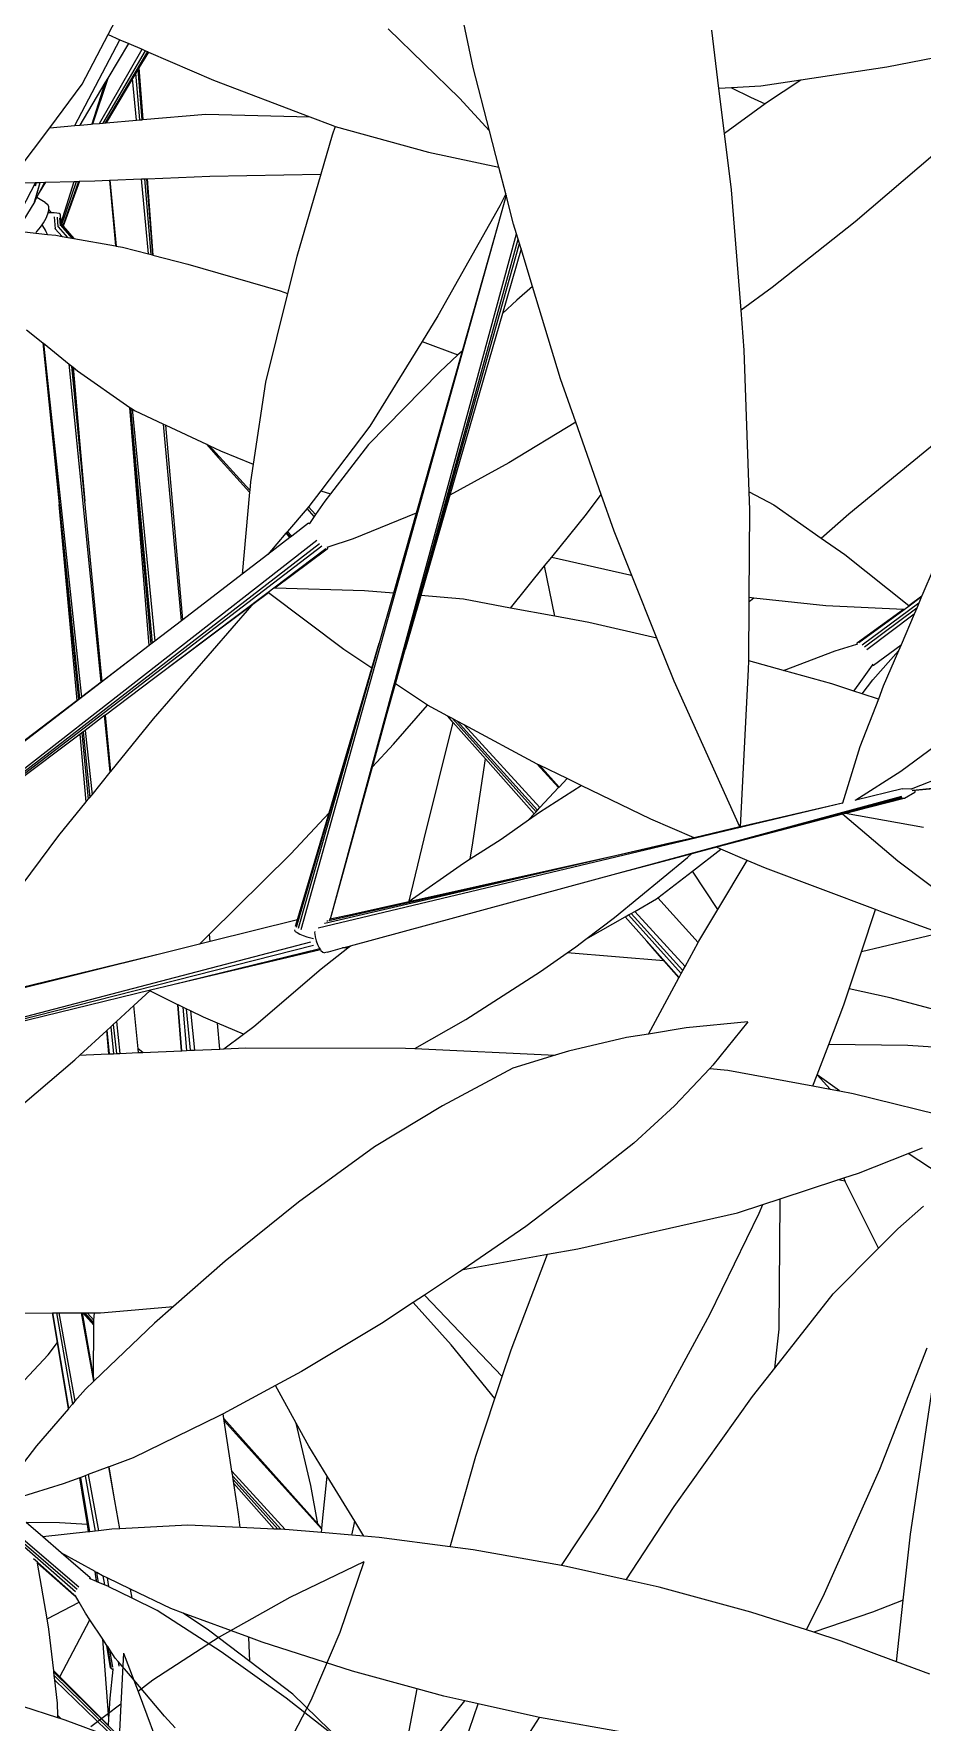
# Model space of a CAD drawing. Header units: millimetres. Extents: x 17 to 218440, y 21 to 53693.
# Drawn here: x 41643.2 to 41751.6, y 14025.4 to 14231.6 of the extents above; entities that cross this region are included whole.
import ezdxf

# ---------------------------------------------------------------- set-up
doc = ezdxf.new("R2010")
doc.units = ezdxf.units.MM
doc.header["$MEASUREMENT"] = 0
doc.layers.add('Edges', color=7, linetype='Continuous', lineweight=18)

# ---------------------------------------------------------------- blocks, each defined once
blk = doc.blocks.new('BAMBOOPLAN')
at = {"layer": 'Edges'}
for p, q in [((-0.8559, 13.1692), (-0.9579, 13.068)), ((-0.8559, 13.1692), (-0.8553, 13.0391)), ((-0.9579, 13.068), (-1.0515, 12.9628)), ((-0.8553, 13.0391), (-0.8646, 12.9102)), ((-1.0515, 12.9628), (-1.1363, 12.8538)), ((-0.8646, 12.9102), (-0.8837, 12.7826)), ((-1.2001, 12.8817), (-1.1753, 12.796)), ((-1.2001, 12.8817), (-1.1545, 12.8268)), ((-1.1363, 12.8538), (-1.1545, 12.8268)), ((-1.1545, 12.8268), (-1.0708, 12.7259)), ((-1.1753, 12.796), (-1.2122, 12.7413)), ((-1.1753, 12.796), (-1.1448, 12.6904)), ((5.181, -0.8727), (4.9931, -0.9815)), ((4.9931, -0.9815), (4.8585, -1.0522)), ((4.3112, -1.2177), (4.1932, -1.0213)), ((4.7283, -1.1126), (4.6832, -1.0204)), ((4.8585, -1.0522), (4.796, -1.085)), ((4.8585, -1.0522), (4.8137, -1.111)), ((4.796, -1.085), (4.7487, -1.1043)), ((4.7487, -1.1043), (4.7283, -1.1126)), ((4.763, -1.1836), (4.7283, -1.1126)), ((4.7487, -1.1043), (4.7855, -1.1091)), ((4.8134, -1.1115), (4.763, -1.1836)), ((4.7855, -1.1091), (4.8134, -1.1115)), ((4.8137, -1.111), (4.8134, -1.1115)), ((5.1217, -1.0965), (5.029, -1.2551)), ((4.1489, -1.2023), (4.306, -1.276)), ((4.8066, -1.2728), (4.763, -1.1836)), ((4.3742, -1.313), (4.3112, -1.2177)), ((3.6904, -1.3713), (3.7075, -1.2572)), ((5.029, -1.2551), (4.9295, -1.4104)), ((4.306, -1.276), (4.3742, -1.313)), ((4.8909, -1.4656), (4.8066, -1.2728)), ((4.4103, -1.3675), (4.3742, -1.313)), ((3.676, -1.4676), (3.6904, -1.3713)), ((3.6872, -1.5402), (3.7127, -1.373)), ((3.6904, -1.3713), (3.7127, -1.373)), ((3.7127, -1.373), (3.7298, -1.3742)), ((3.7153, -1.4432), (3.7298, -1.3742)), ((3.7266, -1.5226), (3.7549, -1.3761)), ((3.7298, -1.3742), (3.7549, -1.3761)), ((3.7328, -1.5199), (3.7611, -1.3766)), ((3.765, -1.3769), (3.736, -1.5185)), ((3.7549, -1.3761), (3.7611, -1.3766)), ((3.7669, -1.377), (3.7603, -1.4086)), ((3.7611, -1.3766), (3.765, -1.3769)), ((3.765, -1.3769), (3.7669, -1.377)), ((3.7669, -1.377), (3.89, -1.3863)), ((4.1173, -1.3933), (4.2857, -1.3826)), ((4.2857, -1.3826), (4.4103, -1.3675)), ((4.4368, -1.4077), (4.4103, -1.3675)), ((3.7595, -1.4122), (3.758, -1.4192)), ((3.7603, -1.4086), (3.7595, -1.4122)), ((3.7595, -1.4122), (3.7945, -1.4925)), ((3.7603, -1.4086), (3.7961, -1.4918)), ((3.89, -1.3863), (4.0702, -1.3922)), ((3.8972, -1.447), (4.0702, -1.3922)), ((4.0702, -1.3922), (4.1126, -1.3936)), ((4.1126, -1.3936), (4.1173, -1.3933)), ((4.1173, -1.3933), (4.1173, -1.4096)), ((4.1173, -1.4096), (4.1206, -1.4804)), ((4.4368, -1.4077), (4.4337, -1.4307)), ((4.4382, -1.4098), (4.4368, -1.4077)), ((4.4382, -1.4098), (4.4412, -1.4595)), ((4.4668, -1.453), (4.4382, -1.4098)), ((4.9295, -1.4104), (4.8909, -1.4656)), ((3.7133, -1.4527), (3.7153, -1.4432)), ((3.7163, -1.5272), (3.7153, -1.4432)), ((3.7558, -1.4297), (3.7373, -1.5179)), ((3.758, -1.4192), (3.7558, -1.4297)), ((3.7858, -1.4964), (3.7558, -1.4297)), ((3.7912, -1.494), (3.758, -1.4192)), ((4.4337, -1.4307), (4.3944, -1.6475)), ((3.6472, -1.558), (3.676, -1.4676)), ((3.6957, -1.5364), (3.7133, -1.4527)), ((3.7153, -1.5276), (3.7133, -1.4527)), ((3.7961, -1.4918), (3.8972, -1.447)), ((4.4412, -1.4595), (4.518, -2.7382)), ((4.4412, -1.4595), (4.4542, -1.6919)), ((4.4773, -1.4675), (4.4668, -1.453)), ((4.5604, -2.7033), (4.4773, -1.4675)), ((4.4831, -1.4755), (4.4773, -1.4675)), ((4.9188, -1.5296), (4.8909, -1.4656)), ((3.7373, -1.5179), (3.7858, -1.4964)), ((3.7858, -1.4964), (3.7912, -1.494)), ((3.7912, -1.494), (3.7945, -1.4925)), ((3.7945, -1.4925), (3.7961, -1.4918)), ((3.939, -1.5468), (4.1206, -1.4804)), ((4.1206, -1.4804), (4.1277, -1.6298)), ((4.537, -2.3317), (4.4831, -1.4755)), ((4.4877, -1.4819), (4.4831, -1.4755)), ((4.5303, -2.2164), (4.4877, -1.4819)), ((4.4934, -1.4898), (4.4877, -1.4819)), ((4.4934, -1.4898), (4.4994, -1.6069)), ((4.5338, -1.5454), (4.4934, -1.4898)), ((3.6957, -1.5364), (3.7137, -1.5284)), ((3.7137, -1.5284), (3.7153, -1.5276)), ((3.7153, -1.5276), (3.7163, -1.5272)), ((3.7163, -1.5272), (3.7266, -1.5226)), ((3.7266, -1.5226), (3.7328, -1.5199)), ((3.7328, -1.5199), (3.736, -1.5185)), ((3.736, -1.5185), (3.7373, -1.5179)), ((5.0078, -1.7603), (4.9188, -1.5296)), ((3.6185, -1.648), (3.6472, -1.558)), ((3.6472, -1.558), (3.6872, -1.5402)), ((3.6872, -1.5402), (3.6957, -1.5364)), ((3.8369, -1.5868), (3.939, -1.5468)), ((4.5338, -1.5454), (4.5156, -1.5764)), ((4.6323, -1.6815), (4.5338, -1.5454)), ((5.1844, -1.7402), (5.3029, -1.5473)), ((3.7764, -1.6104), (3.8279, -1.5903)), ((3.8279, -1.5903), (3.8331, -1.5882)), ((3.8817, -1.7101), (3.8279, -1.5903)), ((3.8331, -1.5882), (3.8357, -1.5872)), ((3.887, -1.7096), (3.8331, -1.5882)), ((3.8357, -1.5872), (3.8369, -1.5868)), ((3.8357, -1.5872), (3.889, -1.7095)), ((3.8369, -1.5868), (3.8896, -1.7094)), ((4.5156, -1.5764), (4.4994, -1.6069)), ((3.7268, -1.6295), (3.7517, -1.6201)), ((3.7517, -1.6201), (3.7755, -1.6108)), ((3.7755, -1.6108), (3.7764, -1.6104)), ((3.7755, -1.6108), (3.8229, -1.7157)), ((3.7764, -1.6104), (3.8245, -1.7155)), ((4.4994, -1.6069), (4.5161, -1.9367)), ((5.3672, -1.6171), (5.3518, -1.8338)), ((3.6718, -1.6503), (3.7181, -1.6328)), ((3.7181, -1.6328), (3.7219, -1.6313)), ((3.7201, -1.7087), (3.7181, -1.6328)), ((3.7219, -1.6313), (3.7253, -1.6301)), ((3.7223, -1.7109), (3.7219, -1.6313)), ((3.7253, -1.6301), (3.7249, -1.7124)), ((3.7253, -1.6301), (3.7268, -1.6295)), ((3.7268, -1.6295), (3.7258, -1.7129)), ((4.1277, -1.6298), (4.1335, -1.6963)), ((4.3944, -1.6475), (4.3828, -1.6989)), ((3.6548, -1.6566), (3.5947, -2.0664)), ((3.634, -1.6645), (3.6548, -1.6566)), ((3.6548, -1.6566), (3.6565, -1.656)), ((3.6565, -1.656), (3.6628, -1.6537)), ((3.6566, -1.6619), (3.6565, -1.656)), ((3.6628, -1.6537), (3.6629, -1.6536)), ((3.6646, -1.6911), (3.6628, -1.6537)), ((3.6629, -1.6536), (3.6703, -1.6508)), ((3.6646, -1.6881), (3.6629, -1.6536)), ((3.6658, -1.6805), (3.6668, -1.6741)), ((3.6668, -1.6741), (3.6718, -1.6503)), ((3.6668, -1.6741), (3.6703, -1.6508)), ((3.6703, -1.6508), (3.6718, -1.6503)), ((3.6545, -1.736), (3.6646, -1.6911)), ((3.6646, -1.6881), (3.6658, -1.6805)), ((3.6646, -1.6881), (3.6646, -1.6911)), ((3.6789, -1.6835), (3.6658, -1.6805)), ((3.6822, -1.6843), (3.6789, -1.6835)), ((3.6822, -1.6843), (3.6881, -1.6859)), ((3.6907, -1.689), (3.6881, -1.6859)), ((3.6922, -1.6936), (3.6907, -1.689)), ((3.6987, -1.6972), (3.6922, -1.6936)), ((3.6924, -1.6942), (3.6922, -1.6936)), ((3.6929, -1.6993), (3.6924, -1.6942)), ((3.6927, -1.7094), (3.6931, -1.7012)), ((3.6954, -1.6984), (3.6929, -1.6993)), ((3.6931, -1.7012), (3.6929, -1.6993)), ((3.6943, -1.6977), (3.6954, -1.6984)), ((3.697, -1.6978), (3.6954, -1.6984)), ((3.6985, -1.6973), (3.697, -1.6978)), ((3.6971, -1.6965), (3.6985, -1.6973)), ((3.6987, -1.6972), (3.6985, -1.6973)), ((3.7028, -1.6959), (3.6987, -1.6972)), ((3.7078, -1.6947), (3.7028, -1.6959)), ((3.7145, -1.7213), (3.7058, -1.7025)), ((3.7116, -1.6944), (3.7078, -1.6947)), ((3.7177, -1.7164), (3.7108, -1.7013)), ((3.7139, -1.6948), (3.7116, -1.6944)), ((3.7145, -1.6961), (3.7139, -1.6948)), ((3.7175, -1.7027), (3.7145, -1.6961)), ((3.7146, -1.701), (3.7203, -1.7137)), ((3.7169, -1.7015), (3.7206, -1.71)), ((3.7175, -1.7027), (3.7201, -1.7087)), ((3.7201, -1.7087), (3.7206, -1.71)), ((3.8896, -1.7094), (3.9527, -1.7043)), ((3.9527, -1.7043), (4.12, -1.6962)), ((4.12, -1.6962), (4.1335, -1.6963)), ((4.1335, -1.6963), (4.1476, -1.855)), ((4.3828, -1.6989), (4.3448, -1.8681)), ((4.3828, -1.6989), (4.4496, -1.7005)), ((4.4496, -1.7005), (4.4293, -1.7388)), ((4.4542, -1.6919), (4.4496, -1.7005)), ((4.4542, -1.6919), (4.4707, -1.9856)), ((4.6822, -1.7444), (4.6323, -1.6815)), ((3.6503, -1.7476), (3.7043, -1.7352)), ((3.6844, -1.7385), (3.6857, -1.7359)), ((3.6857, -1.7359), (3.6889, -1.7274)), ((3.6889, -1.7274), (3.6902, -1.7224)), ((3.6902, -1.7224), (3.6912, -1.7183)), ((3.6917, -1.7236), (3.6902, -1.7224)), ((3.6912, -1.7183), (3.6927, -1.7094)), ((3.6985, -1.7296), (3.6917, -1.7236)), ((3.7007, -1.7317), (3.6985, -1.7296)), ((3.7043, -1.7352), (3.7007, -1.7317)), ((3.7043, -1.7352), (3.7184, -1.732)), ((3.7138, -1.7216), (3.7134, -1.7214)), ((3.7294, -1.7303), (3.7138, -1.7216)), ((3.7146, -1.7214), (3.7145, -1.7213)), ((3.7181, -1.7165), (3.7177, -1.7163)), ((3.7179, -1.7168), (3.7177, -1.7164)), ((3.7398, -1.7286), (3.7181, -1.7165)), ((3.7184, -1.732), (3.7294, -1.7303)), ((3.7203, -1.7125), (3.7205, -1.7126)), ((3.7203, -1.7137), (3.7204, -1.714)), ((3.7205, -1.7126), (3.7467, -1.7276)), ((3.7207, -1.71), (3.7206, -1.71)), ((3.7208, -1.7104), (3.7207, -1.71)), ((3.7207, -1.71), (3.7223, -1.7109)), ((3.7208, -1.7104), (3.7214, -1.7117)), ((3.7223, -1.7109), (3.7236, -1.7117)), ((3.7236, -1.7117), (3.7249, -1.7124)), ((3.7249, -1.7124), (3.7258, -1.7129)), ((3.7258, -1.7129), (3.7503, -1.727)), ((3.7294, -1.7303), (3.7398, -1.7286)), ((3.7398, -1.7286), (3.7467, -1.7276)), ((3.7467, -1.7276), (3.7503, -1.727)), ((3.7503, -1.727), (3.8229, -1.7157)), ((3.8229, -1.7157), (3.8245, -1.7155)), ((3.8245, -1.7155), (3.8352, -1.7138)), ((3.8352, -1.7138), (3.8817, -1.7101)), ((3.8817, -1.7101), (3.887, -1.7096)), ((3.887, -1.7096), (3.889, -1.7095)), ((3.889, -1.7095), (3.8896, -1.7094)), ((4.4293, -1.7388), (4.3533, -1.899)), ((4.6822, -1.7444), (4.595, -1.8498)), ((4.7652, -1.8492), (4.6822, -1.7444)), ((5.0078, -1.7603), (5.0559, -1.7683)), ((5.0193, -1.7901), (5.0078, -1.7603)), ((5.1528, -1.796), (5.1844, -1.7402)), ((5.0678, -1.9345), (5.0193, -1.7901)), ((5.0559, -1.7683), (5.1528, -1.796)), ((5.1528, -1.796), (5.2009, -1.8098)), ((5.2009, -1.8098), (5.3356, -1.857)), ((4.1476, -1.855), (4.1742, -1.9973)), ((4.595, -1.8498), (4.5161, -1.9367)), ((4.7521, -1.8902), (4.7652, -1.8492)), ((4.8074, -1.9025), (4.7652, -1.8492)), ((5.3508, -1.8477), (5.2815, -1.949)), ((5.3356, -1.857), (5.3518, -1.8338)), ((5.3365, -1.8573), (5.3517, -1.8354)), ((5.3508, -1.8477), (5.3502, -1.8573)), ((5.3517, -1.8354), (5.3508, -1.8477)), ((5.3518, -1.8338), (5.3517, -1.8354)), ((4.3448, -1.8681), (4.3007, -2.0026)), ((5.1989, -1.9044), (5.3288, -1.8666)), ((5.2721, -1.9474), (5.3288, -1.8666)), ((5.2741, -1.947), (5.3303, -1.8662)), ((5.3502, -1.8573), (5.2864, -1.9514)), ((5.3493, -1.8685), (5.2916, -1.9545)), ((5.3288, -1.8666), (5.3303, -1.8662)), ((5.3303, -1.8662), (5.3365, -1.8573)), ((5.3356, -1.857), (5.3365, -1.8573)), ((5.3493, -1.8685), (5.3452, -1.9264)), ((5.3502, -1.8573), (5.3493, -1.8685)), ((3.724, -1.9045), (3.7583, -1.9168)), ((4.3533, -1.899), (4.3184, -2.0022)), ((4.7193, -1.9808), (4.7521, -1.8902)), ((4.8616, -1.9652), (4.8074, -1.9025)), ((5.0756, -1.9327), (5.1989, -1.9044)), ((3.7583, -1.9168), (3.8311, -2.0732)), ((3.7583, -1.9168), (3.7595, -1.9172)), ((3.7595, -1.9172), (4.0238, -2.4792)), ((3.7595, -1.9172), (3.814, -1.9368)), ((4.0478, -2.4431), (3.814, -1.9368)), ((3.814, -1.9368), (3.8192, -1.9387)), ((3.9176, -2.1541), (3.8192, -1.9387)), ((3.8192, -1.9387), (3.8214, -1.9395)), ((3.8214, -1.9395), (3.8743, -2.0575)), ((3.8214, -1.9395), (3.8223, -1.9398)), ((3.8223, -1.9398), (3.8743, -2.0575)), ((3.8223, -1.9398), (3.8314, -1.9431)), ((3.8314, -1.9431), (3.9388, -1.9736)), ((4.5161, -1.9367), (4.5254, -2.1187)), ((5.0678, -1.9345), (5.0756, -1.9327)), ((5.0703, -1.9421), (5.0678, -1.9345)), ((5.0703, -1.9421), (5.0718, -1.9394)), ((5.1031, -2.0397), (5.0703, -1.9421)), ((5.0718, -1.9394), (5.0756, -1.9327)), ((5.3114, -1.9759), (5.3452, -1.9264)), ((5.3188, -2.0003), (5.3443, -1.938)), ((5.3443, -1.938), (5.3395, -2.005)), ((5.3452, -1.9264), (5.3443, -1.938)), ((3.9388, -1.9736), (4.108, -2.3524)), ((4.106, -2.3554), (3.9388, -1.9736)), ((3.9388, -1.9736), (3.9397, -1.9739)), ((3.9388, -1.9736), (3.9388, -1.9736)), ((3.9397, -1.9739), (4.1098, -2.3497)), ((3.9397, -1.9739), (3.9432, -1.9748)), ((4.7193, -1.9808), (4.8582, -1.9656)), ((4.8582, -1.9656), (4.8616, -1.9652)), ((4.9387, -2.0544), (4.8616, -1.9652)), ((5.2398, -1.9741), (5.2718, -1.9505)), ((5.2721, -1.9474), (5.2714, -1.9488)), ((5.2714, -1.9488), (5.2718, -1.9505)), ((5.2718, -1.9505), (5.2735, -1.9493)), ((3.9432, -1.9748), (4.1127, -2.3452)), ((3.9432, -1.9748), (3.9482, -1.9763)), ((3.9482, -1.9763), (4.0039, -1.9823)), ((4.145, -2.2963), (4.0039, -1.9823)), ((4.0039, -1.9823), (4.0083, -1.9827)), ((4.1466, -2.294), (4.0083, -1.9827)), ((4.0083, -1.9827), (4.0857, -1.9911)), ((4.0857, -1.9911), (4.113, -2.0061)), ((4.0857, -1.9911), (4.0909, -1.9916)), ((4.0909, -1.9916), (4.1834, -2.0419)), ((4.0909, -1.9916), (4.1125, -1.9939)), ((4.1125, -1.9939), (4.1742, -1.9973)), ((4.1742, -1.9973), (4.1799, -2.0281)), ((4.3007, -2.0026), (4.2899, -2.0354)), ((4.3007, -2.0026), (4.3184, -2.0022)), ((4.3184, -2.0022), (4.3133, -2.0175)), ((4.4707, -1.9856), (4.3816, -2.0632)), ((4.4707, -1.9856), (4.4788, -2.1304)), ((4.6806, -2.0881), (4.7127, -1.9992)), ((4.7127, -1.9992), (4.7193, -1.9808)), ((4.7583, -2.0764), (4.7127, -1.9992)), ((5.1663, -2.0358), (5.2398, -1.9741)), ((5.2987, -2.0149), (5.3096, -1.9763)), ((5.3088, -2.0295), (5.3188, -2.0003)), ((5.3096, -1.9763), (5.3101, -1.9746)), ((5.3096, -1.9763), (5.3114, -1.9759)), ((4.113, -2.0061), (4.1843, -2.0457)), ((4.113, -2.0061), (4.1842, -2.0452)), ((4.1799, -2.0281), (4.1834, -2.0419)), ((4.3133, -2.0175), (4.3059, -2.0449)), ((5.2533, -2.0304), (5.1663, -2.0358)), ((5.2936, -2.0297), (5.2533, -2.0304)), ((5.2936, -2.0297), (5.2987, -2.0149)), ((5.3088, -2.0295), (5.2936, -2.0297)), ((5.3387, -2.029), (5.3088, -2.0295)), ((5.3387, -2.029), (5.3355, -2.1185)), ((5.3395, -2.005), (5.3387, -2.029)), ((3.8743, -2.0575), (3.9176, -2.1541)), ((4.1834, -2.0419), (4.1842, -2.0452)), ((4.1842, -2.0452), (4.1843, -2.0457)), ((4.1843, -2.0457), (4.2186, -2.1847)), ((4.2882, -2.0395), (4.269, -2.0885)), ((4.2897, -2.0359), (4.2882, -2.0395)), ((4.3048, -2.0487), (4.2882, -2.0395)), ((4.2899, -2.0354), (4.2897, -2.0359)), ((4.3059, -2.0449), (4.2897, -2.0359)), ((4.3048, -2.0487), (4.301, -2.0629)), ((4.3059, -2.0449), (4.3048, -2.0487)), ((4.9387, -2.0544), (4.818, -2.0674)), ((4.9916, -2.1155), (4.9387, -2.0544)), ((5.1663, -2.0358), (5.1031, -2.0397)), ((5.1079, -2.0538), (5.1031, -2.0397)), ((5.1839, -2.3183), (5.1079, -2.0538)), ((5.4857, -2.0353), (5.417, -2.1354)), ((3.7039, -3.039), (4.3226, -2.0866)), ((3.7045, -3.042), (4.3287, -2.0901)), ((3.8311, -2.0732), (4.0215, -2.4826)), ((3.8311, -2.0732), (3.8774, -2.174)), ((4.2679, -2.0912), (4.2676, -2.092)), ((4.269, -2.0885), (4.2679, -2.0912)), ((4.2679, -2.0912), (4.277, -2.0962)), ((4.269, -2.0885), (4.2786, -2.0938)), ((4.2988, -2.0633), (4.2786, -2.0938)), ((4.2988, -2.0633), (4.301, -2.0629)), ((4.301, -2.0629), (4.3006, -2.0645)), ((4.3446, -2.0917), (4.343, -2.0929)), ((4.3816, -2.0632), (4.3446, -2.0917)), ((4.3451, -2.0936), (4.3446, -2.0917)), ((4.6806, -2.0881), (4.5978, -2.1005)), ((4.7583, -2.0764), (4.6806, -2.0881)), ((4.818, -2.0674), (4.7583, -2.0764)), ((3.7057, -3.0412), (4.3342, -2.0929)), ((4.2675, -2.0922), (4.2496, -2.1378)), ((4.2764, -2.0972), (4.2496, -2.1378)), ((4.2676, -2.092), (4.2675, -2.0922)), ((4.2764, -2.0972), (4.2675, -2.0922)), ((4.2676, -2.092), (4.2765, -2.097)), ((4.2765, -2.097), (4.2764, -2.0972)), ((4.277, -2.0962), (4.2765, -2.097)), ((4.2786, -2.0938), (4.277, -2.0962)), ((4.3424, -2.0954), (4.2788, -2.1899)), ((4.3445, -2.0951), (4.2804, -2.1894)), ((4.3445, -2.0951), (4.3451, -2.0936)), ((4.5978, -2.1005), (4.5254, -2.1187)), ((4.5254, -2.1187), (4.5303, -2.2164)), ((5.1832, -2.3187), (4.9916, -2.1155)), ((5.3355, -2.1185), (5.3386, -2.2211)), ((5.4925, -2.1173), (5.4463, -2.157)), ((5.5705, -2.1029), (5.4474, -2.1603)), ((4.2496, -2.1378), (4.2186, -2.1847)), ((4.4296, -2.1428), (4.2804, -2.1894)), ((4.4788, -2.1304), (4.4296, -2.1428)), ((4.4788, -2.1304), (4.4838, -2.2205)), ((5.417, -2.1354), (5.359, -2.2083)), ((5.5039, -2.1352), (5.4512, -2.1588)), ((4.0184, -2.4872), (3.8774, -2.174)), ((3.8774, -2.174), (4.0201, -2.4847)), ((4.0489, -2.4415), (3.9176, -2.1541)), ((5.0068, -2.4655), (5.4325, -2.1758)), ((5.0841, -2.4133), (5.434, -2.1771)), ((5.4292, -2.1637), (5.359, -2.2083)), ((5.4377, -2.1782), (5.3631, -2.2273)), ((5.4367, -2.1783), (5.3631, -2.2273)), ((5.4292, -2.1637), (5.4463, -2.157)), ((5.4303, -2.1635), (5.4302, -2.1636)), ((5.4377, -2.1782), (5.4385, -2.1776)), ((5.4385, -2.1776), (5.4518, -2.1615)), ((5.4441, -2.1588), (5.4434, -2.1595)), ((5.4463, -2.157), (5.445, -2.1581)), ((5.4512, -2.1588), (5.4466, -2.1609)), ((5.4514, -2.1593), (5.4512, -2.1588)), ((5.4517, -2.16), (5.4514, -2.1593)), ((5.4519, -2.1606), (5.4517, -2.16)), ((5.4518, -2.1615), (5.4519, -2.1611)), ((5.4519, -2.1611), (5.4519, -2.1606)), ((4.2718, -2.2003), (4.1322, -2.4077)), ((4.2186, -2.1847), (4.1466, -2.294)), ((4.2728, -2.2006), (4.2535, -2.2291)), ((4.2788, -2.1899), (4.2718, -2.2003)), ((4.2728, -2.2006), (4.2718, -2.2003)), ((4.429, -2.2513), (4.2728, -2.2006)), ((4.2804, -2.1894), (4.2788, -2.1899)), ((5.359, -2.2083), (5.3579, -2.2097)), ((4.2535, -2.2291), (4.1322, -2.4077)), ((4.1546, -2.4739), (4.2527, -2.231)), ((4.2527, -2.231), (4.2535, -2.2291)), ((4.4838, -2.2205), (4.5128, -2.7374)), ((4.4861, -2.2663), (4.4838, -2.2205)), ((4.534, -2.2788), (4.5303, -2.2164)), ((5.3386, -2.2211), (5.1839, -2.3183)), ((5.3386, -2.2213), (5.1842, -2.3194)), ((5.3386, -2.2211), (5.3386, -2.2213)), ((5.3386, -2.2213), (5.3386, -2.2221)), ((5.3498, -2.2362), (5.3473, -2.2379)), ((5.4863, -2.2151), (5.3498, -2.2362)), ((5.3631, -2.2273), (5.3498, -2.2362)), ((4.4861, -2.2663), (4.429, -2.2513)), ((4.4892, -2.3305), (4.4861, -2.2663)), ((5.345, -2.2394), (5.1559, -2.3654)), ((5.345, -2.2394), (5.3448, -2.2393)), ((5.4629, -2.2852), (5.345, -2.2394)), ((4.145, -2.2963), (4.1127, -2.3452)), ((4.1466, -2.294), (4.145, -2.2963)), ((4.5968, -2.2953), (4.534, -2.2788)), ((4.537, -2.3317), (4.534, -2.2788)), ((4.565, -2.3795), (4.5988, -2.2956)), ((4.5988, -2.2956), (4.5968, -2.2953)), ((4.6384, -2.302), (4.5988, -2.2956)), ((5.5861, -2.3253), (5.4629, -2.2852)), ((5.184, -2.3196), (4.5454, -2.7255)), ((4.6512, -2.3092), (4.6384, -2.302)), ((4.6479, -2.3035), (4.6384, -2.302)), ((4.6479, -2.3035), (4.8385, -2.4095)), ((4.6568, -2.3049), (4.6479, -2.3035)), ((4.6517, -2.316), (4.6512, -2.3092)), ((4.7253, -2.3511), (4.6512, -2.3092)), ((4.6692, -2.5181), (4.6517, -2.316)), ((4.6568, -2.3049), (4.8401, -2.4058)), ((4.6708, -2.3072), (4.6568, -2.3049)), ((4.6708, -2.3072), (4.8424, -2.4006)), ((4.8134, -2.3302), (4.6708, -2.3072)), ((5.1832, -2.3187), (5.1138, -2.3624)), ((5.184, -2.3196), (5.1832, -2.3187)), ((5.1842, -2.3194), (5.1839, -2.3183)), ((5.1844, -2.32), (5.184, -2.3196)), ((5.1844, -2.32), (5.1842, -2.3194)), ((4.106, -2.3554), (4.0884, -2.3821)), ((4.108, -2.3524), (4.106, -2.3554)), ((4.1098, -2.3497), (4.108, -2.3524)), ((4.1127, -2.3452), (4.1098, -2.3497)), ((4.509, -2.7363), (4.4892, -2.3305)), ((4.4979, -2.5294), (4.4892, -2.3305)), ((4.5431, -2.4283), (4.537, -2.3317)), ((4.7532, -2.5045), (4.7253, -2.3511)), ((4.8365, -2.414), (4.7253, -2.3511)), ((4.8619, -2.357), (4.8134, -2.3302)), ((4.8166, -2.3307), (4.8134, -2.3302)), ((4.8175, -2.3308), (4.8166, -2.3307)), ((4.8624, -2.3559), (4.8175, -2.3308)), ((4.8708, -2.3372), (4.8175, -2.3308)), ((4.8442, -2.4084), (4.8979, -2.3404)), ((4.8619, -2.357), (4.8624, -2.3559)), ((4.8624, -2.3559), (4.8708, -2.3372)), ((4.8979, -2.3404), (4.8708, -2.3372)), ((5.0322, -2.3564), (4.8979, -2.3404)), ((5.1138, -2.3624), (5.0322, -2.3564)), ((4.0884, -2.3821), (3.6912, -2.984)), ((4.0884, -2.3821), (4.0489, -2.4415)), ((4.5431, -2.4283), (4.565, -2.3795)), ((5.0768, -2.3856), (4.5536, -2.7142)), ((4.8424, -2.4006), (4.8619, -2.357)), ((5.0058, -2.4296), (5.0768, -2.3856)), ((5.1138, -2.3624), (5.0768, -2.3856)), ((5.1559, -2.3654), (5.119, -2.3901)), ((5.1302, -2.4184), (5.1645, -2.3661)), ((5.1645, -2.3661), (5.1559, -2.3654)), ((5.2145, -2.3697), (5.1645, -2.3661)), ((5.1938, -2.4671), (5.2145, -2.3697)), ((5.249, -2.3723), (5.2145, -2.3697)), ((5.4536, -2.378), (5.249, -2.3723)), ((5.4663, -2.3783), (5.4536, -2.378)), ((5.4546, -2.4556), (5.4536, -2.378)), ((5.5739, -2.3797), (5.4546, -2.4556)), ((5.5739, -2.3797), (5.4663, -2.3783)), ((4.1322, -2.4077), (4.0734, -2.4951)), ((4.8305, -2.4273), (4.8442, -2.4084)), ((4.8305, -2.4273), (4.8365, -2.414)), ((4.8365, -2.414), (4.8385, -2.4095)), ((4.8385, -2.4095), (4.8401, -2.4058)), ((4.8401, -2.4058), (4.8424, -2.4006)), ((5.0068, -2.4655), (5.0841, -2.4133)), ((5.0279, -2.5395), (5.114, -2.3991)), ((5.119, -2.3901), (5.0841, -2.4133)), ((5.114, -2.3991), (5.119, -2.3901)), ((4.0478, -2.4431), (4.0238, -2.4792)), ((4.0489, -2.4415), (4.0478, -2.4431)), ((4.5604, -2.7033), (4.5431, -2.4283)), ((4.5586, -2.7068), (5.0058, -2.4296)), ((4.68, -2.6299), (5.0058, -2.4296)), ((4.7962, -2.4745), (4.8305, -2.4273)), ((5.0885, -2.4822), (5.1302, -2.4184)), ((5.1938, -2.4671), (5.1302, -2.4184)), ((4.1144, -2.585), (4.1546, -2.4739)), ((4.6091, -2.7362), (5.0068, -2.4655)), ((4.7566, -2.5248), (4.7962, -2.4745)), ((5.1805, -2.5302), (5.1938, -2.4671)), ((5.4555, -2.5236), (5.4546, -2.4556)), ((4.0184, -2.4872), (3.9137, -2.6445)), ((4.0201, -2.4847), (4.0184, -2.4872)), ((4.0215, -2.4826), (4.0201, -2.4847)), ((4.0238, -2.4792), (4.0215, -2.4826)), ((4.0724, -2.4965), (4.0486, -2.5319)), ((4.0734, -2.4951), (4.0724, -2.4965)), ((4.1139, -2.5864), (4.0724, -2.4965)), ((4.1144, -2.585), (4.0734, -2.4951)), ((5.0579, -2.5178), (5.0868, -2.4847)), ((5.0868, -2.4847), (5.0884, -2.4824)), ((5.0884, -2.4824), (5.0885, -2.4822)), ((5.123, -2.5015), (5.0884, -2.4824)), ((5.123, -2.5015), (5.0885, -2.4822)), ((5.18, -2.5331), (5.123, -2.5015)), ((5.7061, -2.5027), (5.5282, -2.5148)), ((4.0486, -2.5319), (4.0461, -2.5355)), ((4.0486, -2.5319), (4.0967, -2.6341)), ((4.4582, -2.6183), (4.4979, -2.5294)), ((4.5059, -2.7112), (4.4979, -2.5294)), ((4.6803, -2.6295), (4.6692, -2.5181)), ((4.7483, -2.5353), (4.7566, -2.5248)), ((4.7566, -2.5248), (4.7532, -2.5045)), ((4.9964, -2.5881), (5.0453, -2.5322)), ((5.0453, -2.5322), (5.0498, -2.527)), ((5.0947, -2.5601), (5.0453, -2.5322)), ((5.0498, -2.527), (5.0534, -2.523)), ((5.0498, -2.527), (5.1699, -2.5938)), ((5.0534, -2.523), (5.0579, -2.5178)), ((5.0534, -2.523), (5.1709, -2.5876)), ((5.0579, -2.5178), (5.1722, -2.58)), ((5.1722, -2.58), (5.18, -2.5331)), ((5.18, -2.5331), (5.1805, -2.5302)), ((5.5282, -2.5148), (5.4555, -2.5236)), ((5.4559, -2.5531), (5.4555, -2.5236)), ((4.0426, -2.5408), (3.9626, -2.6597)), ((4.0445, -2.538), (4.0426, -2.5408)), ((4.0913, -2.6489), (4.0426, -2.5408)), ((4.0461, -2.5355), (4.0445, -2.538)), ((4.0445, -2.538), (4.0931, -2.6439)), ((4.0461, -2.5355), (4.0946, -2.6398)), ((4.6803, -2.6295), (4.7483, -2.5353)), ((4.9931, -2.5914), (5.0279, -2.5395)), ((5.1339, -2.5825), (5.0947, -2.5601)), ((5.1686, -2.6019), (5.0947, -2.5601)), ((5.4536, -2.6267), (5.4559, -2.5531)), ((5.7585, -2.5365), (5.5846, -2.5833)), ((4.0967, -2.6341), (4.1139, -2.5864)), ((4.1139, -2.5864), (4.1144, -2.585)), ((5.1339, -2.5825), (4.97, -2.6247)), ((4.981, -2.6096), (4.9931, -2.5914)), ((4.9931, -2.5914), (4.9964, -2.5881)), ((5.1685, -2.6022), (5.1339, -2.5825)), ((5.1699, -2.5938), (5.1709, -2.5876)), ((5.1709, -2.5876), (5.1722, -2.58)), ((5.5846, -2.5833), (5.4536, -2.6267)), ((4.37, -2.7971), (4.4582, -2.6183)), ((4.97, -2.6247), (4.981, -2.6096)), ((5.1502, -2.7124), (5.1685, -2.6022)), ((5.1685, -2.6022), (5.1686, -2.6019)), ((5.1686, -2.6019), (5.1699, -2.5938)), ((4.0655, -2.7203), (4.0913, -2.6489)), ((4.0913, -2.6489), (4.0931, -2.6439)), ((4.0931, -2.6439), (4.0946, -2.6398)), ((4.0946, -2.6398), (4.0967, -2.6341)), ((4.5937, -2.6829), (4.68, -2.6299)), ((4.68, -2.6299), (4.6803, -2.6295)), ((4.9368, -2.6707), (4.97, -2.6247)), ((5.307, -2.6355), (5.2091, -2.6806)), ((5.307, -2.6355), (5.274, -2.7273)), ((5.4518, -2.6834), (5.4536, -2.6267)), ((4.841, -2.7922), (4.9368, -2.6707)), ((5.2091, -2.6806), (5.1502, -2.7124)), ((5.5218, -2.6938), (5.7315, -2.6748)), ((4.5554, -2.7087), (4.5555, -2.7087)), ((4.5555, -2.7087), (4.557, -2.7078)), ((4.5587, -2.7045), (4.559, -2.7042)), ((4.559, -2.7034), (4.5602, -2.7035)), ((4.5594, -2.7035), (4.56, -2.7035)), ((4.5595, -2.704), (4.5601, -2.7035)), ((4.56, -2.7035), (4.5601, -2.7035)), ((4.5601, -2.7035), (4.5603, -2.7035)), ((4.5602, -2.7035), (4.5603, -2.7035)), ((4.5603, -2.7035), (4.5937, -2.6829)), ((4.5604, -2.7033), (4.5937, -2.6829)), ((4.5604, -2.7033), (4.5604, -2.7033)), ((5.3018, -2.7265), (5.4511, -2.7043)), ((5.4511, -2.7043), (5.4518, -2.6835)), ((5.4511, -2.7043), (5.4813, -2.6998)), ((5.4976, -2.6974), (5.4518, -2.6834)), ((5.4518, -2.6835), (5.4518, -2.6834)), ((5.4813, -2.6998), (5.4518, -2.6835)), ((5.4813, -2.6998), (5.4976, -2.6974)), ((5.4976, -2.6974), (5.5218, -2.6938)), ((4.0241, -2.8496), (4.0655, -2.7203)), ((4.5064, -2.7236), (4.3753, -2.8089)), ((4.5064, -2.7236), (4.5059, -2.7112)), ((4.507, -2.735), (4.5059, -2.7112)), ((4.5068, -2.7335), (4.5064, -2.7236)), ((4.5068, -2.7335), (4.5069, -2.7359)), ((4.5416, -2.7329), (4.5423, -2.735)), ((4.5423, -2.735), (4.5435, -2.7371)), ((4.5435, -2.7371), (4.5456, -2.7413)), ((4.5536, -2.7142), (4.5532, -2.7144)), ((4.597, -2.7444), (4.6091, -2.7362)), ((4.6058, -2.7413), (4.6091, -2.7362)), ((5.1162, -2.7307), (5.0284, -2.7858)), ((5.1502, -2.7124), (5.1162, -2.7307)), ((5.2709, -2.7342), (5.2344, -2.8158)), ((5.2709, -2.7342), (5.3018, -2.7265)), ((5.274, -2.7273), (5.2709, -2.7342)), ((3.7474, -3.2823), (4.541, -2.7524)), ((3.8223, -3.2332), (4.5473, -2.7563)), ((4.5601, -2.7588), (4.3383, -2.9014)), ((4.5615, -2.7599), (4.3383, -2.9014)), ((4.5073, -2.7416), (4.5074, -2.7425)), ((4.5074, -2.7425), (4.5094, -2.7439)), ((4.5094, -2.7439), (4.5132, -2.7449)), ((4.5132, -2.7449), (4.5185, -2.7457)), ((4.5185, -2.7457), (4.5248, -2.7461)), ((4.5248, -2.7461), (4.5319, -2.7461)), ((4.5319, -2.7461), (4.5392, -2.7457)), ((4.5392, -2.7457), (4.5438, -2.7452)), ((4.5456, -2.7413), (4.5495, -2.7474)), ((4.5495, -2.7474), (4.5539, -2.753)), ((4.5539, -2.753), (4.5584, -2.7576)), ((4.5584, -2.7576), (4.5601, -2.7588)), ((4.5601, -2.7588), (4.5615, -2.7599)), ((4.5615, -2.7599), (4.5627, -2.7608)), ((4.5627, -2.7608), (4.5666, -2.7626)), ((4.5666, -2.7626), (4.5698, -2.7628)), ((4.5738, -2.7602), (4.5698, -2.7628)), ((4.5738, -2.7909), (4.6058, -2.7413)), ((4.5738, -2.7602), (4.576, -2.7587)), ((4.576, -2.7587), (4.597, -2.7444)), ((4.6058, -2.7413), (4.597, -2.7444)), ((5.5759, -2.822), (5.6466, -2.7615)), ((5.6466, -2.7615), (5.6669, -2.7442)), ((5.7114, -2.7779), (5.6466, -2.7615)), ((4.359, -2.8195), (4.3699, -2.7973)), ((4.3699, -2.7973), (4.37, -2.7971)), ((4.3752, -2.809), (4.3699, -2.7973)), ((4.3753, -2.8089), (4.37, -2.7971)), ((4.4953, -2.9244), (4.5738, -2.7909)), ((4.7735, -2.8692), (4.841, -2.7922)), ((5.0284, -2.7858), (5.0086, -2.8002)), ((4.359, -2.8195), (4.3049, -2.8547)), ((4.3752, -2.809), (4.359, -2.8195)), ((4.3753, -2.8089), (4.3752, -2.809)), ((4.7735, -2.8692), (5.0086, -2.8002)), ((5.0086, -2.8002), (4.9461, -2.8457)), ((5.2344, -2.8158), (5.1882, -2.9008)), ((5.5543, -2.8384), (5.5759, -2.822)), ((4.3049, -2.8547), (3.738, -3.2238)), ((4.3049, -2.8547), (3.9549, -3.0795)), ((4.9461, -2.8457), (4.8516, -2.9477)), ((5.4611, -2.9092), (5.5456, -2.845)), ((5.5456, -2.845), (5.5543, -2.8384)), ((5.5582, -2.8428), (5.5456, -2.845)), ((5.5582, -2.8428), (5.5543, -2.8384)), ((5.5598, -2.8445), (5.5582, -2.8428)), ((5.6516, -2.9347), (5.5598, -2.8445)), ((5.6725, -2.8916), (5.7018, -2.8394)), ((4.4942, -2.9643), (4.7577, -2.8738)), ((4.7577, -2.8738), (4.7735, -2.8692)), ((4.3383, -2.9014), (4.3046, -2.9231)), ((5.1882, -2.9008), (5.1357, -2.9821)), ((5.4361, -2.9282), (5.4611, -2.9092)), ((5.4629, -2.9137), (5.4611, -2.9092)), ((5.5336, -3.1246), (5.4629, -2.9137)), ((5.6516, -2.9347), (5.6725, -2.8916)), ((4.3046, -2.9231), (3.9315, -3.163)), ((4.2856, -2.9583), (4.3037, -2.9249)), ((4.3037, -2.9249), (4.3046, -2.9231)), ((4.358, -2.9316), (4.3037, -2.9249)), ((4.39, -3.0055), (4.358, -2.9316)), ((4.3584, -2.9317), (4.358, -2.9316)), ((4.3906, -3.0052), (4.3584, -2.9317)), ((4.3672, -2.9327), (4.3584, -2.9317)), ((4.3672, -2.9327), (4.3982, -3.0022)), ((4.374, -2.9336), (4.3672, -2.9327)), ((4.374, -2.9336), (4.404, -2.9999)), ((4.3824, -2.9346), (4.374, -2.9336)), ((4.3824, -2.9346), (4.411, -2.9971)), ((4.4074, -2.9378), (4.3824, -2.9346)), ((4.4338, -2.9395), (4.4074, -2.9378)), ((4.4523, -2.9808), (4.4338, -2.9395)), ((4.4828, -2.9428), (4.4338, -2.9395)), ((4.4585, -2.9784), (4.4828, -2.9428)), ((4.4828, -2.9428), (4.4953, -2.9244)), ((5.3987, -2.9566), (5.4361, -2.9282)), ((5.4112, -3.1401), (5.4348, -2.945)), ((5.4348, -2.945), (5.4361, -2.9282)), ((5.6027, -3.0359), (5.6516, -2.9347)), ((4.2661, -2.9944), (4.2856, -2.9583)), ((4.3174, -3.0272), (4.2856, -2.9583)), ((4.4585, -2.9784), (4.4942, -2.9643)), ((4.8516, -2.9477), (4.7628, -3.0545)), ((5.1559, -3.1066), (5.3987, -2.9566)), ((4.2596, -3.0064), (4.2626, -3.0009)), ((4.2626, -3.0009), (4.2661, -2.9944)), ((4.2626, -3.0009), (4.2842, -3.0472)), ((4.2661, -2.9944), (4.2899, -3.045)), ((4.3906, -3.0052), (4.3982, -3.0022)), ((4.3982, -3.0022), (4.404, -2.9999)), ((4.404, -2.9999), (4.411, -2.9971)), ((4.411, -2.9971), (4.4523, -2.9808)), ((4.4523, -2.9808), (4.4585, -2.9784)), ((5.1357, -2.9821), (5.0579, -3.0992)), ((4.2249, -3.0708), (4.2552, -3.0146)), ((4.2552, -3.0146), (4.2557, -3.0138)), ((4.2719, -3.0521), (4.2552, -3.0146)), ((4.2557, -3.0138), (4.2596, -3.0064)), ((4.2728, -3.0517), (4.2557, -3.0138)), ((4.2596, -3.0064), (4.2793, -3.0492)), ((4.2899, -3.045), (4.3201, -3.033)), ((4.327, -3.0303), (4.3174, -3.0272)), ((4.3201, -3.033), (4.3174, -3.0272)), ((4.3201, -3.033), (4.327, -3.0303)), ((4.327, -3.0303), (4.39, -3.0055)), ((4.39, -3.0055), (4.3906, -3.0052)), ((4.2349, -3.0667), (4.2719, -3.0521)), ((4.2719, -3.0521), (4.2728, -3.0517)), ((4.2728, -3.0517), (4.2793, -3.0492)), ((4.2793, -3.0492), (4.2842, -3.0472)), ((4.2842, -3.0472), (4.2899, -3.045)), ((4.7628, -3.0545), (4.669, -3.189)), ((5.549, -3.1912), (5.6027, -3.0359)), ((4.0881, -3.3036), (4.2194, -3.0809)), ((4.2194, -3.0809), (4.2249, -3.0708)), ((4.2249, -3.0708), (4.2349, -3.0667)), ((5.7797, -3.2981), (5.7886, -3.0709)), ((5.0579, -3.0992), (4.9787, -3.206)), ((5.1092, -3.1328), (5.1559, -3.1066)), ((5.8669, -3.3881), (5.8141, -3.1032)), ((4.9787, -3.206), (5.1092, -3.1328)), ((5.1035, -3.3111), (5.1092, -3.1328)), ((5.379, -3.334), (5.4112, -3.1401)), ((5.549, -3.1912), (5.5336, -3.1246)), ((4.669, -3.189), (4.5815, -3.3277)), ((4.9787, -3.206), (4.9741, -3.2122)), ((5.5284, -3.2508), (5.549, -3.1912)), ((4.9741, -3.2122), (4.9297, -3.2702)), ((4.9297, -3.2702), (4.9154, -3.2889)), ((5.1042, -3.3604), (4.9297, -3.2702)), ((5.4616, -3.4769), (5.5284, -3.2508)), ((4.9154, -3.2889), (4.8751, -3.3417)), ((5.0021, -3.3372), (4.9154, -3.2889)), ((5.7593, -3.535), (5.7797, -3.2981)), ((4.5815, -3.3277), (4.5224, -3.4317)), ((5.1042, -3.3604), (5.1035, -3.3111)), ((4.8751, -3.3417), (4.7703, -3.4665)), ((5.1047, -3.4005), (5.0021, -3.3372)), ((5.3382, -3.5262), (5.379, -3.334)), ((5.1047, -3.4005), (5.1042, -3.3604)), ((5.1061, -3.5069), (5.1047, -3.4005)), ((5.8926, -3.5009), (5.8669, -3.3881)), ((4.4054, -3.484), (4.5224, -3.4317)), ((4.5224, -3.4317), (4.5005, -3.47)), ((4.5005, -3.47), (4.4338, -3.5995)), ((4.7703, -3.4665), (4.7354, -3.5045)), ((4.337, -3.5077), (4.3746, -3.4947)), ((4.3746, -3.4947), (4.3759, -3.4942)), ((4.4334, -3.6004), (4.3746, -3.4947)), ((4.3759, -3.4942), (4.3766, -3.494)), ((4.4301, -3.5926), (4.3759, -3.4942)), ((4.3766, -3.494), (4.3778, -3.4936)), ((4.4016, -3.5081), (4.3766, -3.494)), ((4.3778, -3.4936), (4.3796, -3.493)), ((4.3778, -3.4936), (4.4011, -3.5065)), ((4.3796, -3.493), (4.3838, -3.4915)), ((4.3796, -3.493), (4.4004, -3.5044)), ((4.3838, -3.4915), (4.3955, -3.4874)), ((4.3838, -3.4915), (4.3991, -3.4998)), ((4.3955, -3.4874), (4.4054, -3.484)), ((4.3991, -3.4998), (4.3955, -3.4874)), ((4.4004, -3.5044), (4.3991, -3.4998)), ((4.4004, -3.5046), (4.4004, -3.5044)), ((4.4011, -3.5065), (4.4004, -3.5046)), ((4.7354, -3.5045), (4.6653, -3.5807)), ((4.7909, -3.5546), (4.7354, -3.5045)), ((5.4243, -3.6249), (5.4616, -3.4769)), ((5.8926, -3.5009), (5.8487, -3.5383)), ((5.9167, -3.6064), (5.8926, -3.5009)), ((4.1813, -3.562), (4.3267, -3.5114)), ((4.3267, -3.5114), (4.3271, -3.5112)), ((4.3515, -3.5572), (4.3267, -3.5114)), ((4.3271, -3.5112), (4.3329, -3.5092)), ((4.4079, -3.6591), (4.3271, -3.5112)), ((4.3329, -3.5092), (4.337, -3.5077)), ((4.3329, -3.5092), (4.4114, -3.6503)), ((4.337, -3.5077), (4.4138, -3.6443)), ((4.4016, -3.5081), (4.4011, -3.5065)), ((4.4301, -3.5926), (4.4016, -3.5081)), ((5.1155, -3.6708), (5.1061, -3.5069)), ((5.3092, -3.6383), (5.3382, -3.5262)), ((5.7504, -3.6052), (5.7593, -3.535)), ((4.343, -3.5829), (4.3515, -3.5572)), ((4.4073, -3.6604), (4.3515, -3.5572)), ((4.8504, -3.6489), (4.7909, -3.5546)), ((4.8247, -3.5851), (4.7909, -3.5546)), ((5.8487, -3.5383), (5.7633, -3.6049)), ((4.2937, -3.6945), (4.343, -3.5829)), ((4.4338, -3.5995), (4.4301, -3.5926)), ((4.6601, -3.5864), (4.5421, -3.7046)), ((4.6653, -3.5807), (4.6601, -3.5864)), ((4.6692, -3.5881), (4.6653, -3.5807)), ((4.884, -3.7082), (4.6692, -3.5881)), ((4.671, -3.5917), (4.6692, -3.5881)), ((4.8938, -3.7149), (4.671, -3.5917)), ((4.7126, -3.6704), (4.671, -3.5917)), ((4.8721, -3.6242), (4.8247, -3.5851)), ((4.4241, -3.6185), (4.4138, -3.6443)), ((4.4334, -3.6004), (4.4241, -3.6185)), ((4.4338, -3.5995), (4.4334, -3.6004)), ((5.483, -3.6184), (5.4243, -3.6249)), ((5.6481, -3.6074), (5.483, -3.6184)), ((5.7504, -3.6052), (5.6481, -3.6074)), ((5.7633, -3.6049), (5.7504, -3.6052)), ((5.8134, -3.6039), (5.7633, -3.6049)), ((5.9167, -3.6064), (5.8134, -3.6039)), ((5.9784, -3.6079), (5.9167, -3.6064)), ((4.4114, -3.6503), (4.4079, -3.6591)), ((4.4138, -3.6443), (4.4114, -3.6503)), ((4.884, -3.7082), (4.8504, -3.6489)), ((4.8901, -3.7014), (4.8721, -3.6242)), ((4.9434, -3.6829), (4.8721, -3.6242)), ((5.3092, -3.6383), (5.155, -3.6627)), ((5.3185, -3.6368), (5.3092, -3.6383)), ((5.4243, -3.6249), (5.3185, -3.6368)), ((4.4073, -3.6604), (4.3759, -3.7394)), ((4.4079, -3.6591), (4.4073, -3.6604)), ((4.7126, -3.6704), (4.8335, -3.7362)), ((4.7167, -3.6783), (4.7126, -3.6704)), ((4.7167, -3.6783), (4.8261, -3.7384)), ((4.7195, -3.6835), (4.7167, -3.6783)), ((5.1155, -3.6708), (4.9929, -3.696)), ((5.155, -3.6627), (5.1155, -3.6708)), ((4.5421, -3.7046), (4.5074, -3.7331)), ((4.7195, -3.6835), (4.8209, -3.74)), ((4.7228, -3.6897), (4.7195, -3.6835)), ((4.8148, -3.7418), (4.7228, -3.6897)), ((4.748, -3.7376), (4.7228, -3.6897)), ((4.8933, -3.7134), (4.884, -3.7082)), ((4.8933, -3.7134), (4.8901, -3.7014)), ((4.9466, -3.7077), (4.8953, -3.7206)), ((4.9446, -3.6919), (4.9434, -3.6829)), ((4.9671, -3.7025), (4.9434, -3.6829)), ((4.9466, -3.7077), (4.9446, -3.6919)), ((4.9671, -3.7025), (4.9466, -3.7077)), ((4.9929, -3.696), (4.9671, -3.7025)), ((4.3759, -3.7394), (4.3401, -3.8467)), ((4.5072, -3.7333), (4.4776, -3.7577)), ((4.5074, -3.7331), (4.5072, -3.7333)), ((4.5364, -3.7859), (4.5072, -3.7333)), ((4.5364, -3.7859), (4.5074, -3.7331)), ((4.758, -3.7587), (4.748, -3.7376)), ((4.8209, -3.74), (4.8148, -3.7418)), ((4.8261, -3.7384), (4.8209, -3.74)), ((4.8326, -3.7365), (4.8261, -3.7384)), ((4.8335, -3.7362), (4.8326, -3.7365)), ((4.8953, -3.7206), (4.8335, -3.7362)), ((4.8938, -3.7149), (4.8933, -3.7134)), ((4.8953, -3.7206), (4.8938, -3.7149)), ((4.4654, -3.7678), (4.4417, -3.7873)), ((4.4667, -3.7667), (4.4654, -3.7678)), ((4.4895, -3.8122), (4.4654, -3.7678)), ((4.4732, -3.7614), (4.4667, -3.7667)), ((4.5128, -3.851), (4.4667, -3.7667)), ((4.4776, -3.7577), (4.4732, -3.7614)), ((4.4732, -3.7614), (4.5209, -3.8472)), ((4.4776, -3.7577), (4.5264, -3.8446)), ((4.758, -3.7587), (4.6701, -3.7848)), ((4.8148, -3.7418), (4.758, -3.7587)), ((4.4417, -3.7873), (4.3533, -3.852)), ((4.5605, -3.8293), (4.5364, -3.7859)), ((4.6701, -3.7848), (4.5605, -3.8293)), ((4.1973, -3.8256), (4.5232, -3.9575)), ((4.1993, -3.8233), (4.5244, -3.953)), ((4.2018, -3.8203), (4.5261, -3.9481)), ((4.5047, -3.8407), (4.4895, -3.8122)), ((4.5109, -3.8519), (4.4895, -3.8122)), ((4.5605, -3.8293), (4.5477, -3.8344)), ((4.4577, -3.8538), (4.4026, -3.8719)), ((4.5108, -3.852), (4.4384, -3.8863)), ((4.5047, -3.8407), (4.4577, -3.8538)), ((4.5108, -3.852), (4.5047, -3.8407)), ((4.5109, -3.8519), (4.5108, -3.852)), ((4.5128, -3.851), (4.5109, -3.8519)), ((4.5209, -3.8472), (4.5128, -3.851)), ((4.5264, -3.8446), (4.5209, -3.8472)), ((4.5477, -3.8344), (4.5264, -3.8446)), ((4.4384, -3.8863), (4.4026, -3.8719)), ((4.4776, -3.902), (4.4384, -3.8863)), ((5.5179, -3.8763), (5.3597, -3.9013)), ((4.5439, -3.9137), (4.4776, -3.902)), ((4.5396, -3.927), (4.4776, -3.902)), ((4.5523, -3.9294), (4.5439, -3.9137)), ((4.5444, -3.9138), (4.5439, -3.9137)), ((4.5529, -3.9294), (4.5444, -3.9138)), ((4.5474, -3.9143), (4.5444, -3.9138)), ((4.5557, -3.9296), (4.5474, -3.9143)), ((4.5588, -3.9163), (4.5474, -3.9143)), ((4.5594, -3.9164), (4.5588, -3.9163)), ((4.5594, -3.9164), (4.5672, -3.9303)), ((4.5673, -3.9173), (4.5594, -3.9164)), ((4.5673, -3.9173), (4.5748, -3.9308)), ((4.6124, -3.9226), (4.5673, -3.9173)), ((5.1659, -4.0878), (5.2269, -3.9165)), ((5.2269, -3.9165), (5.1899, -3.9206)), ((5.2509, -3.9138), (5.2269, -3.9165)), ((5.3544, -3.9022), (5.2509, -3.9138)), ((5.2512, -3.984), (5.2509, -3.9138)), ((5.3526, -3.9296), (5.3597, -3.9013)), ((5.3597, -3.9013), (5.3544, -3.9022)), ((4.4436, -3.9313), (4.4349, -3.9277)), ((4.5226, -3.9639), (4.4436, -3.9313)), ((4.4442, -3.9324), (4.4436, -3.9313)), ((4.5231, -3.9654), (4.4442, -3.9324)), ((4.4918, -4.0188), (4.4442, -3.9324)), ((4.5403, -3.9286), (4.539, -3.9285)), ((4.5396, -3.927), (4.5403, -3.9286)), ((4.5523, -3.9294), (4.5403, -3.9286)), ((4.5529, -3.9294), (4.5523, -3.9294)), ((4.5557, -3.9296), (4.5529, -3.9294)), ((4.5672, -3.9303), (4.5557, -3.9296)), ((4.5748, -3.9308), (4.5672, -3.9303)), ((4.5755, -3.9308), (4.5748, -3.9308)), ((4.6201, -3.9365), (4.5755, -3.9308)), ((4.6201, -3.9365), (4.6124, -3.9226)), ((4.69, -3.9317), (4.6124, -3.9226)), ((4.6685, -3.9425), (4.6201, -3.9365)), ((4.7976, -3.9744), (4.6685, -3.9425)), ((4.7131, -3.9322), (4.69, -3.9317)), ((4.7646, -3.9459), (4.7131, -3.9322)), ((4.8349, -3.9346), (4.7131, -3.9322)), ((4.85, -3.974), (4.7646, -3.9459)), ((4.85, -3.974), (4.8349, -3.9346)), ((4.8595, -3.9351), (4.8349, -3.9346)), ((5.0248, -3.9316), (4.8595, -3.9351)), ((5.1415, -3.9239), (5.0248, -3.9316)), ((5.1899, -3.9206), (5.1415, -3.9239)), ((5.1659, -4.0878), (5.1415, -3.9239)), ((4.4918, -4.0188), (4.5352, -3.9732)), ((4.5231, -3.9654), (4.5243, -3.9656)), ((4.5243, -3.9656), (4.5256, -3.9649)), ((4.5256, -3.9649), (4.5245, -3.964)), ((4.5352, -3.9732), (4.5256, -3.9649)), ((4.5521, -3.9879), (4.5352, -3.9732)), ((4.931, -4.0141), (4.7976, -3.9744)), ((4.94, -4.0035), (4.85, -3.974)), ((4.5457, -4.1074), (4.563, -3.9963)), ((4.563, -3.9963), (4.5521, -3.9879)), ((4.5953, -4.021), (4.563, -3.9963)), ((5.048, -4.0542), (4.94, -4.0035)), ((4.5008, -4.035), (4.4918, -4.0188)), ((4.5322, -4.1008), (4.5008, -4.035)), ((4.6506, -4.1487), (4.5953, -4.021)), ((4.6056, -4.0289), (4.5953, -4.021)), ((4.6244, -4.0639), (4.6056, -4.0289)), ((4.6075, -4.0303), (4.6056, -4.0289)), ((4.6252, -4.0631), (4.6075, -4.0303)), ((4.6131, -4.0346), (4.6075, -4.0303)), ((4.6278, -4.0615), (4.6131, -4.0346)), ((4.6265, -4.0449), (4.6131, -4.0346)), ((5.048, -4.0542), (4.931, -4.0141)), ((4.6244, -4.0639), (4.6293, -4.0651)), ((4.6331, -4.0488), (4.6265, -4.0449)), ((4.6293, -4.0651), (4.6288, -4.0631)), ((4.6407, -4.1141), (4.6293, -4.0651)), ((4.6331, -4.0488), (4.6371, -4.0561)), ((4.6617, -4.0658), (4.6331, -4.0488)), ((4.7409, -4.1129), (4.6617, -4.0658)), ((4.5322, -4.1008), (4.5457, -4.1074)), ((4.5324, -4.101), (4.5322, -4.1008)), ((4.5324, -4.101), (4.57, -4.1193)), ((4.5333, -4.1029), (4.5324, -4.101)), ((4.6894, -4.1771), (4.5333, -4.1029)), ((4.5359, -4.1084), (4.5333, -4.1029)), ((4.6887, -4.1803), (4.5359, -4.1084)), ((4.5395, -4.1158), (4.5359, -4.1084)), ((4.6758, -4.1794), (4.5395, -4.1158)), ((4.557, -4.1524), (4.5395, -4.1158)), ((4.5457, -4.1074), (4.57, -4.1193)), ((4.57, -4.1193), (4.6539, -4.1599)), ((4.6506, -4.1487), (4.6407, -4.1141)), ((4.765, -4.1257), (4.7409, -4.1129)), ((4.5643, -4.1725), (4.557, -4.1524)), ((4.6539, -4.1599), (4.6506, -4.1487)), ((4.5657, -4.1762), (4.5017, -4.1776)), ((4.5643, -4.1725), (4.5721, -4.1761)), ((4.5643, -4.1726), (4.5643, -4.1725)), ((4.5643, -4.1726), (4.5719, -4.1761)), ((4.5657, -4.1762), (4.5643, -4.1726)), ((4.5719, -4.1761), (4.5657, -4.1762)), ((4.5721, -4.1761), (4.5719, -4.1761)), ((4.5791, -4.176), (4.5721, -4.1761)), ((4.656, -4.1779), (4.5791, -4.176))]:
    blk.add_line(p, q, dxfattribs=at)

msp = doc.modelspace()

# ---------------------------------------------------------------- block references
at = {"xscale": 69.97983938875464, "yscale": 69.97983938875464, "zscale": 69.97983938875464, "rotation": 340.9588725647666}
for p in [(41439.4, 14406.43), (41439.4, 13154.29)]:
    msp.add_blockref('BAMBOOPLAN', p, dxfattribs=at)

doc.saveas('drawing.dxf')
